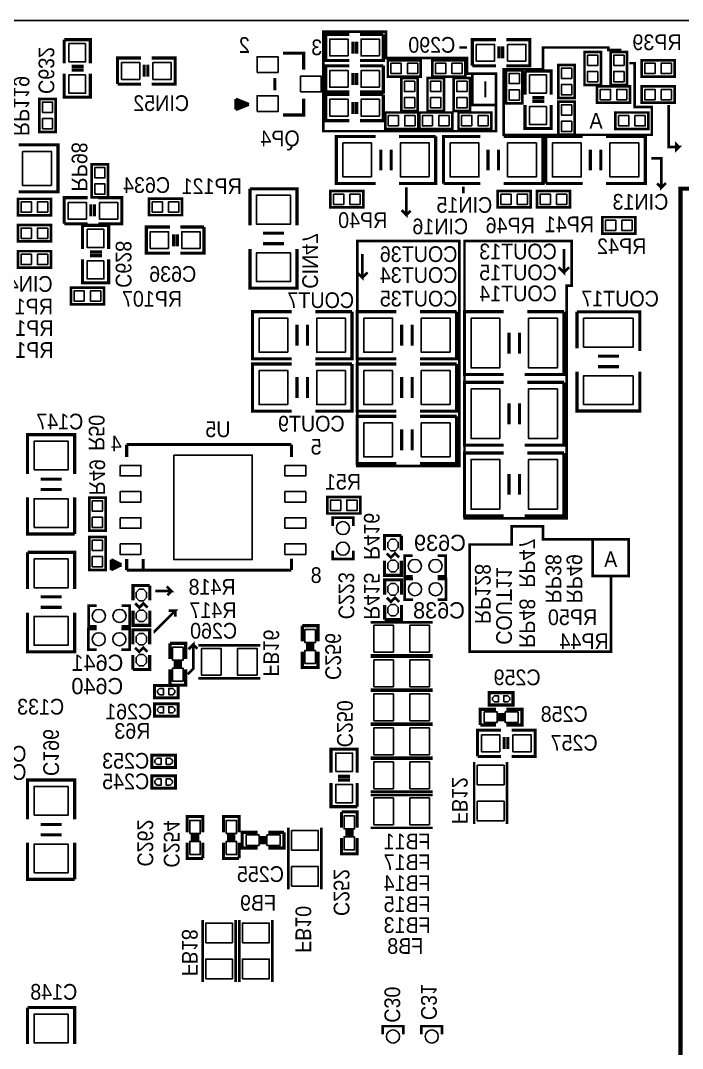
# Model space of a CAD drawing. Extents: x -5 to 120, y 0 to 85.
# Drawn here: x 68.62 to 100.75, y 35.1 to 85 of the extents above; entities that cross this region are included whole.
import ezdxf

# ---------------------------------------------------------------- set-up
doc = ezdxf.new("R2010")
doc.units = 0
for name, color, linetype in [('BG_OUTLINE', 2, 'CONTINUOUS'), ('BG_SILKSCREEN_BOTTOM', 4, 'CONTINUOUS'), ('PG_SILKSCREEN_BOTTOM', 6, 'CONTINUOUS'), ('PIN_BOTTOM', 8, 'CONTINUOUS'), ('RD_SILKSCREEN_BOTTOM', 7, 'CONTINUOUS')]:
    doc.layers.add(name, color=color, linetype=linetype)

msp = doc.modelspace()

# ---------------------------------------------------------------- linework, layer by layer
at = {"layer": 'BG_OUTLINE'}
msp.add_lwpolyline([(0, 1.500124), (0, 83.49996, -0.414214), (1.500124, 85.000084), (113.4999, 85.000084, -0.414214), (115.000024, 83.49996), (115.000024, 1.500124, -0.414214), (113.4999, 0), (1.500124, 0, -0.414214), (0, 1.500124)], format="xyb", dxfattribs=at)
at = {"layer": 'BG_SILKSCREEN_BOTTOM', "const_width": 0.127}
for points in [[(83.693, 84.455), (83.312, 84.455), (83.312, 79.629), (91.694, 79.629), (91.694, 80.899), (90.551, 80.899), (90.551, 82.423), (90.297, 82.423), (90.297, 83.185), (86.36, 83.185), (86.36, 84.455), (83.566, 84.455)], [(90.297, 83.693), (89.916, 83.693)], [(98.171, 82.931), (98.425, 82.931), (98.425, 80.7974), (99.2632, 80.7974), (99.2632, 79.4512), (92.075, 79.4512), (92.075, 82.6262), (93.98, 82.6262), (93.98, 83.693), (96.901, 83.693), (97.155, 83.693), (97.155, 83.566), (97.79, 83.566)], [(91.694, 80.899), (91.694, 82.423), (90.551, 82.423)], [(100.076, 80.899), (100.076, 78.867), (100.584, 78.867), (100.457, 78.74), (100.457, 78.994), (100.584, 78.867)], [(99.2378, 78.3082), (99.7204, 78.3082), (99.7204, 76.8858), (99.949, 77.1144)], [(87.3506, 76.9112), (87.3506, 75.565), (87.122, 75.7936)], [(90.1192, 76.9366), (90.1192, 76.6064)], [(99.7204, 76.8858), (99.5172, 77.089)], [(87.3506, 75.565), (87.5538, 75.7682)], [(89.535, 74.295), (84.963, 74.295), (84.963, 63.373), (89.916, 63.373), (89.916, 74.295), (89.535, 74.295)], [(94.615, 74.295), (95.377, 74.295), (95.377, 72.136), (95.123, 72.136), (95.123, 60.833), (90.17, 60.833), (90.17, 74.295), (94.615, 74.295)], [(94.996, 73.914), (94.996, 72.771), (94.742, 73.025)], [(85.217, 73.66), (85.217, 72.517), (84.963, 72.771)], [(94.996, 72.771), (95.25, 73.025)], [(85.217, 72.517), (85.471, 72.771)], [(97.282, 55.372), (97.282, 54.356), (90.424, 54.356), (90.424, 59.563), (92.456, 59.563), (92.456, 60.452), (93.98, 60.452), (93.98, 59.817), (96.393, 59.817), (96.393, 58.039), (97.282, 58.039), (97.282, 55.372)], [(97.282, 58.039), (98.1456, 58.039), (98.1456, 59.817), (96.393, 59.817)], [(75.1586, 57.3024), (75.946, 57.3024), (75.7174, 57.531)], [(75.946, 57.3024), (75.7428, 57.0992)], [(75.812142, 56.34863), (76.135484, 56.34863), (75.082654, 55.2958), (75.0824, 55.2958)], [(76.135484, 56.34863), (76.135484, 56.061102)], [(76.772262, 54.47411), (77.000862, 54.70271), (77.000862, 53.531262), (76.7334, 53.2638)], [(77.000862, 54.70271), (77.204062, 54.49951)]]:
    msp.add_lwpolyline(points, dxfattribs=at)
at = {"layer": 'PG_SILKSCREEN_BOTTOM'}
for points, const_width in [([(84.582, 84.328), (83.439, 84.328), (83.439, 83.058), (84.582, 83.058)], 0.1524), ([(85.09, 83.058), (86.233, 83.058), (86.233, 84.328)], 0.1524), ([(86.233, 84.328), (85.09, 84.328)], 0.1524), ([(72.009, 82.931), (72.009, 84.074), (70.739, 84.074)], 0.1524), ([(70.739, 84.074), (70.739, 82.931)], 0.1524), ([(84.7598, 83.9724), (84.7598, 83.3882)], 0.1524), ([(84.9376, 83.9724), (84.9376, 83.3882)], 0.1524), ([(91.694, 84.074), (90.551, 84.074), (90.551, 82.804)], 0.1524), ([(92.202, 82.804), (93.345, 82.804), (93.345, 84.074), (92.202, 84.074)], 0.1524), ([(81.361026, 83.415124), (82.361024, 83.415124), (82.361024, 82.615024)], 0.1524), ([(91.8464, 83.1596), (91.8464, 83.7438)], 0.1524), ([(92.0242, 83.1596), (92.0242, 83.7438)], 0.1524), ([(96.79178, 81.8769), (95.99422, 81.8769), (95.99422, 83.4771), (96.79178, 83.4771), (96.79178, 81.8769)], 0.127), ([(98.06178, 81.8769), (97.26422, 81.8769), (97.26422, 83.4771), (98.06178, 83.4771), (98.06178, 81.8769)], 0.127), ([(71.0946, 82.7786), (71.6788, 82.7786)], 0.1524), ([(74.4728, 83.185), (73.3298, 83.185), (73.3298, 81.915)], 0.1524), ([(74.6252, 82.2706), (74.6252, 82.8548)], 0.1524), ([(74.803, 82.2706), (74.803, 82.8548)], 0.1524), ([(74.9808, 81.915), (76.1238, 81.915), (76.1238, 83.185), (74.9808, 83.185)], 0.1524), ([(84.582, 82.804), (83.439, 82.804), (83.439, 81.534), (84.582, 81.534)], 0.1524), ([(85.09, 81.534), (86.233, 81.534), (86.233, 82.804)], 0.1524), ([(86.233, 82.804), (85.09, 82.804)], 0.1524), ([(88.0491, 83.07578), (88.0491, 82.27822), (86.4489, 82.27822), (86.4489, 83.07578), (88.0491, 83.07578)], 0.127), ([(90.2081, 83.07578), (90.2081, 82.27822), (88.6079, 82.27822), (88.6079, 83.07578), (90.2081, 83.07578)], 0.127), ([(90.551, 82.804), (91.694, 82.804)], 0.1524), ([(95.52178, 81.2419), (94.72422, 81.2419), (94.72422, 82.8421), (95.52178, 82.8421), (95.52178, 81.2419)], 0.127), ([(98.7679, 82.27822), (98.7679, 83.07578), (100.3681, 83.07578), (100.3681, 82.27822), (98.7679, 82.27822)], 0.127), ([(70.739, 82.423), (70.739, 81.28), (72.009, 81.28), (72.009, 82.423)], 0.1524), ([(71.0946, 82.6008), (71.6788, 82.6008)], 0.1524), ([(84.7598, 82.4484), (84.7598, 81.8642)], 0.1524), ([(84.9376, 82.4484), (84.9376, 81.8642)], 0.1524), ([(92.98178, 80.9879), (92.18422, 80.9879), (92.18422, 82.5881), (92.98178, 82.5881), (92.98178, 80.9879)], 0.127), ([(94.37497, 81.407), (94.37497, 82.55), (93.10497, 82.55)], 0.1524), ([(93.10497, 82.55), (93.10497, 81.407)], 0.1524), ([(73.3298, 81.915), (74.4728, 81.915)], 0.1524), ([(80.960976, 81.615026), (80.960976, 82.214974)], 0.1524), ([(87.90178, 80.6069), (87.10422, 80.6069), (87.10422, 82.2071), (87.90178, 82.2071), (87.90178, 80.6069)], 0.127), ([(88.37422, 82.2071), (89.17178, 82.2071), (89.17178, 80.6069), (88.37422, 80.6069), (88.37422, 82.2071)], 0.127), ([(90.44178, 80.6069), (89.64422, 80.6069), (89.64422, 82.2071), (90.44178, 82.2071), (90.44178, 80.6069)], 0.127), ([(96.6089, 81.00822), (96.6089, 81.80578), (98.2091, 81.80578), (98.2091, 81.00822), (96.6089, 81.00822)], 0.127), ([(100.3681, 81.80578), (100.3681, 81.00822), (98.7679, 81.00822), (98.7679, 81.80578), (100.3681, 81.80578)], 0.127), ([(84.582, 81.407), (83.439, 81.407), (83.439, 80.137), (84.582, 80.137)], 0.1524), ([(85.09, 80.137), (86.233, 80.137), (86.233, 81.407)], 0.1524), ([(86.233, 81.407), (85.09, 81.407)], 0.1524), ([(69.530214, 81.1911), (70.327774, 81.1911), (70.327774, 79.5909), (69.530214, 79.5909), (69.530214, 81.1911)], 0.127), ([(79.06639, 80.676242), (79.06639, 81.184242)], 0.1524), ([(79.06639, 81.184242), (79.70139, 80.930242)], 0.1524), ([(79.70139, 80.930242), (79.06639, 80.676242)], 0.1524), ([(79.19339, 80.803242), (79.19339, 81.057242)], 0.2032), ([(79.19339, 81.057242), (79.57439, 80.930242)], 0.2032), ([(79.57439, 80.930242), (79.19339, 80.803242)], 0.2032), ([(82.361024, 81.214976), (82.361024, 80.414876), (81.361026, 80.414876)], 0.1524), ([(84.7598, 81.0514), (84.7598, 80.4672)], 0.1524), ([(84.9376, 81.0514), (84.9376, 80.4672)], 0.1524), ([(93.10497, 80.899), (93.10497, 79.756), (94.37497, 79.756), (94.37497, 80.899)], 0.1524), ([(93.46057, 81.2546), (94.04477, 81.2546)], 0.1524), ([(93.46057, 81.0768), (94.04477, 81.0768)], 0.1524), ([(95.52178, 79.4639), (94.72422, 79.4639), (94.72422, 81.0641), (95.52178, 81.0641), (95.52178, 79.4639)], 0.127), ([(86.3219, 79.73822), (86.3219, 80.53578), (87.9221, 80.53578), (87.9221, 79.73822), (86.3219, 79.73822)], 0.127), ([(87.9729, 79.73822), (87.9729, 80.53578), (89.5731, 80.53578), (89.5731, 79.73822), (87.9729, 79.73822)], 0.127), ([(89.8779, 79.73822), (89.8779, 80.53578), (91.4781, 80.53578), (91.4781, 79.73822), (89.8779, 79.73822)], 0.127), ([(99.0981, 80.53578), (99.0981, 79.73822), (97.4979, 79.73822), (97.4979, 80.53578), (99.0981, 80.53578)], 0.127), ([(85.852, 79.375), (83.947, 79.375), (83.947, 77.089), (85.852, 77.089)], 0.1524), ([(86.995, 77.089), (88.773, 77.089), (88.773, 79.375)], 0.1524), ([(88.773, 79.375), (86.995, 79.375)], 0.1524), ([(90.932, 79.375), (89.154, 79.375), (89.154, 77.089)], 0.1524), ([(92.075, 77.089), (93.98, 77.089), (93.98, 79.375), (92.075, 79.375)], 0.1524), ([(95.89897, 79.375), (94.12097, 79.375), (94.12097, 77.089)], 0.1524), ([(97.04197, 77.089), (98.94697, 77.089), (98.94697, 79.375), (97.04197, 79.375)], 0.1524), ([(68.531994, 76.6826), (70.436994, 76.6826), (70.436994, 78.9686), (68.531994, 78.9686)], 0.1524), ([(86.106, 78.74), (86.106, 77.724)], 0.1524), ([(86.614, 78.74), (86.614, 77.724)], 0.1524), ([(91.313, 77.724), (91.313, 78.74)], 0.1524), ([(91.821, 77.724), (91.821, 78.74)], 0.1524), ([(96.27997, 77.724), (96.27997, 78.74)], 0.1524), ([(96.78797, 77.724), (96.78797, 78.74)], 0.1524), ([(72.070214, 78.0161), (72.867774, 78.0161), (72.867774, 76.4159), (72.070214, 76.4159), (72.070214, 78.0161)], 0.127), ([(82.042, 75.057), (82.042, 76.835), (79.756, 76.835)], 0.1524), ([(79.756, 76.835), (79.756, 75.057)], 0.1524), ([(89.154, 77.089), (90.932, 77.089)], 0.1524), ([(94.12097, 77.089), (95.89897, 77.089)], 0.1524), ([(112.447578, 8.160004), (112.447578, 76.84008), (100.657406, 76.84008), (100.657406, 8.160004), (112.447578, 8.160004)], 0.199898), ([(68.493894, 75.54722), (68.493894, 76.34478), (70.094094, 76.34478), (70.094094, 75.54722), (68.493894, 75.54722)], 0.127), ([(71.882, 76.4032), (70.739, 76.4032), (70.739, 75.1332)], 0.1524), ([(72.39, 75.1332), (73.533, 75.1332), (73.533, 76.4032), (72.39, 76.4032)], 0.1524), ([(76.454, 76.34986), (76.454, 75.5523), (74.8538, 75.5523), (74.8538, 76.34986), (76.454, 76.34986)], 0.127), ([(85.2551, 76.72578), (85.2551, 75.92822), (83.6549, 75.92822), (83.6549, 76.72578), (85.2551, 76.72578)], 0.127), ([(93.3831, 76.72578), (93.3831, 75.92822), (91.7829, 75.92822), (91.7829, 76.72578), (93.3831, 76.72578)], 0.127), ([(93.6879, 75.92822), (93.6879, 76.72578), (95.2881, 76.72578), (95.2881, 75.92822), (93.6879, 75.92822)], 0.127), ([(72.0344, 75.4888), (72.0344, 76.073)], 0.1524), ([(72.2122, 75.4888), (72.2122, 76.073)], 0.1524), ([(96.8629, 74.65822), (96.8629, 75.45578), (98.4631, 75.45578), (98.4631, 74.65822), (96.8629, 74.65822)], 0.127), ([(68.493894, 74.27722), (68.493894, 75.07478), (70.094094, 75.07478), (70.094094, 74.27722), (68.493894, 74.27722)], 0.127), ([(70.739, 75.1332), (71.882, 75.1332)], 0.1524), ([(72.898, 73.914), (72.898, 75.057), (71.628, 75.057)], 0.1524), ([(71.628, 75.057), (71.628, 73.914)], 0.1524), ([(75.87234, 74.97826), (74.72934, 74.97826), (74.72934, 73.70826), (75.87234, 73.70826)], 0.1524), ([(76.38034, 73.70826), (77.52334, 73.70826), (77.52334, 74.97826)], 0.1524), ([(77.52334, 74.97826), (76.38034, 74.97826)], 0.1524), ([(76.05014, 74.62266), (76.05014, 74.03846)], 0.1524), ([(76.22794, 74.62266), (76.22794, 74.03846)], 0.1524), ([(80.391, 74.676), (81.407, 74.676)], 0.1524), ([(68.493894, 73.00722), (68.493894, 73.80478), (70.094094, 73.80478), (70.094094, 73.00722), (68.493894, 73.00722)], 0.127), ([(79.756, 73.914), (79.756, 72.009), (82.042, 72.009), (82.042, 73.914)], 0.1524), ([(80.391, 74.168), (81.407, 74.168)], 0.1524), ([(71.628, 73.406), (71.628, 72.263), (72.898, 72.263), (72.898, 73.406)], 0.1524), ([(71.9836, 73.7616), (72.5678, 73.7616)], 0.1524), ([(71.9836, 73.5838), (72.5678, 73.5838)], 0.1524), ([(71.06412, 71.22922), (71.06412, 72.02678), (72.66432, 72.02678), (72.66432, 71.22922), (71.06412, 71.22922)], 0.127), ([(81.788, 70.866), (79.883, 70.866), (79.883, 68.58), (81.788, 68.58)], 0.1524), ([(82.931, 68.58), (84.709, 68.58), (84.709, 70.866)], 0.1524), ([(84.709, 70.866), (82.931, 70.866)], 0.1524), ([(86.868, 70.866), (84.963, 70.866), (84.963, 68.58), (86.868, 68.58)], 0.1524), ([(88.011, 68.58), (89.789, 68.58), (89.789, 70.866)], 0.1524), ([(89.789, 70.866), (88.011, 70.866)], 0.1524), ([(92.078048, 70.866), (90.173048, 70.866), (90.173048, 67.818), (92.078048, 67.818)], 0.1524), ([(93.087952, 67.818), (94.992952, 67.818), (94.992952, 70.866)], 0.1524), ([(94.992952, 70.866), (93.218, 70.866)], 0.1524), ([(98.679, 68.957952), (98.679, 70.862952), (95.631, 70.862952)], 0.1524), ([(95.631, 70.862952), (95.631, 69.088)], 0.1524), ([(82.042, 70.231), (82.042, 69.215)], 0.1524), ([(82.55, 70.231), (82.55, 69.215)], 0.1524), ([(87.122, 70.231), (87.122, 69.215)], 0.1524), ([(87.63, 70.231), (87.63, 69.215)], 0.1524), ([(92.329, 69.85), (92.329, 68.834)], 0.1524), ([(92.837, 69.85), (92.837, 68.834)], 0.1524), ([(81.788, 68.326), (79.883, 68.326), (79.883, 66.04), (81.788, 66.04)], 0.1524), ([(82.931, 66.04), (84.709, 66.04), (84.709, 68.326)], 0.1524), ([(84.709, 68.326), (82.931, 68.326)], 0.1524), ([(86.868, 68.326), (84.963, 68.326), (84.963, 66.04), (86.868, 66.04)], 0.1524), ([(88.011, 66.04), (89.789, 66.04), (89.789, 68.326)], 0.1524), ([(89.789, 68.326), (88.011, 68.326)], 0.1524), ([(96.647, 68.707), (97.663, 68.707)], 0.1524), ([(95.631, 67.948048), (95.631, 66.043048), (98.679, 66.043048), (98.679, 67.948048)], 0.1524), ([(96.647, 68.199), (97.663, 68.199)], 0.1524), ([(82.042, 67.691), (82.042, 66.675)], 0.1524), ([(82.55, 67.691), (82.55, 66.675)], 0.1524), ([(87.122, 67.691), (87.122, 66.675)], 0.1524), ([(87.63, 67.691), (87.63, 66.675)], 0.1524), ([(92.078048, 67.437), (90.173048, 67.437), (90.173048, 64.389), (92.078048, 64.389)], 0.1524), ([(93.087952, 64.389), (94.992952, 64.389), (94.992952, 67.437)], 0.1524), ([(94.992952, 67.437), (93.218, 67.437)], 0.1524), ([(92.329, 66.421), (92.329, 65.405)], 0.1524), ([(92.837, 66.421), (92.837, 65.405)], 0.1524), ([(86.868, 65.786), (84.963, 65.786), (84.963, 63.5), (86.868, 63.5)], 0.1524), ([(88.011, 63.5), (89.789, 63.5), (89.789, 65.786)], 0.1524), ([(89.789, 65.786), (88.011, 65.786)], 0.1524), ([(71.247, 62.992), (71.247, 64.897), (68.961, 64.897), (68.961, 62.992)], 0.1524), ([(87.122, 65.151), (87.122, 64.135)], 0.1524), ([(87.63, 65.151), (87.63, 64.135)], 0.1524), ([(73.768458, 64.41567), (81.769458, 64.41567)], 0.1524), ([(73.768458, 63.81877), (73.768458, 64.41567)], 0.1524), ([(81.769458, 64.41567), (81.769458, 63.81877)], 0.1524), ([(92.078048, 64.008), (90.173048, 64.008), (90.173048, 60.96), (92.078048, 60.96)], 0.1524), ([(93.087952, 60.96), (94.992952, 60.96), (94.992952, 64.008)], 0.1524), ([(94.992952, 64.008), (93.218, 64.008)], 0.1524), ([(92.329, 62.992), (92.329, 61.976)], 0.1524), ([(92.837, 62.992), (92.837, 61.976)], 0.1524), ([(70.612, 62.738), (69.596, 62.738)], 0.1524), ([(68.961, 61.849), (68.961, 60.071), (71.247, 60.071)], 0.1524), ([(70.612, 62.23), (69.596, 62.23)], 0.1524), ([(71.247, 60.071), (71.247, 61.849)], 0.1524), ([(71.954136, 61.8363), (72.751696, 61.8363), (72.751696, 60.2361), (71.954136, 60.2361), (71.954136, 61.8363)], 0.127), ([(83.508596, 61.06922), (83.508596, 61.86678), (85.108796, 61.86678), (85.108796, 61.06922), (83.508596, 61.06922)], 0.127), ([(83.7692, 60.461906), (83.7692, 60.861956), (84.769452, 60.861956), (84.769452, 60.461906)], 0.127), ([(72.751696, 58.3311), (71.954136, 58.3311), (71.954136, 59.9313), (72.751696, 59.9313), (72.751696, 58.3311)], 0.127), ([(86.290404, 59.28487), (86.290404, 59.99607), (87.103204, 59.99607)], 0.1524), ([(87.103204, 59.99607), (87.103204, 59.28487)], 0.1524), ([(71.247, 57.404), (71.247, 59.182), (68.961, 59.182)], 0.1524), ([(68.961, 59.182), (68.961, 57.404)], 0.1524), ([(73.016618, 58.32983), (73.016618, 58.82767)], 0.1524), ([(73.016618, 58.82767), (73.516998, 58.57875)], 0.1524), ([(73.016618, 58.57875), (73.016618, 58.82767)], 0.1524), ([(73.016618, 58.82767), (73.268078, 58.57875)], 0.1524), ([(73.768458, 58.85307), (73.768458, 58.31967)], 0.1524), ([(74.568558, 58.85307), (74.568558, 58.31967)], 0.1524), ([(81.769458, 58.31967), (81.769458, 58.87847)], 0.1524), ([(83.7692, 59.26201), (83.7692, 58.86196), (84.769452, 58.86196), (84.769452, 59.26201)], 0.127), ([(86.996778, 58.930794), (86.79688, 59.130946), (86.596728, 58.930794), (86.39683, 59.130946)], 0.127), ([(87.661496, 58.022744), (87.261446, 58.022744), (87.261446, 59.022996), (87.661496, 59.022996)], 0.127), ([(88.861392, 58.022744), (89.261442, 58.022744), (89.261442, 59.022996), (88.861392, 59.022996)], 0.127), ([(73.516998, 58.57875), (73.016618, 58.57875)], 0.1524), ([(73.268078, 58.57875), (73.016618, 58.32983)], 0.1524), ([(73.516998, 58.57875), (73.016618, 58.32983)], 0.1524), ([(73.768458, 58.31967), (81.769458, 58.31967)], 0.1524), ([(87.103204, 58.77687), (87.103204, 58.06567), (86.290404, 58.06567), (86.290404, 58.77687)], 0.1524), ([(86.294976, 57.13603), (86.294976, 57.84723), (87.107776, 57.84723), (87.107776, 57.13603)], 0.1524), ([(87.667084, 56.889904), (87.267034, 56.889904), (87.267034, 57.890156), (87.667084, 57.890156)], 0.127), ([(88.86698, 56.889904), (89.26703, 56.889904), (89.26703, 57.890156), (88.86698, 57.890156)], 0.127), ([(74.079608, 56.85917), (74.079608, 57.57037), (74.892408, 57.57037)], 0.1524), ([(74.892408, 57.57037), (74.892408, 56.85917)], 0.1524), ([(69.596, 57.023), (70.612, 57.023)], 0.1524), ([(86.401402, 56.982106), (86.6013, 56.781954), (86.801452, 56.982106), (87.00135, 56.781954)], 0.127), ([(69.596, 56.515), (70.612, 56.515)], 0.1524), ([(72.32142, 56.597296), (71.92137, 56.597296), (71.92137, 55.597044), (72.32142, 55.597044)], 0.127), ([(73.521316, 56.597296), (73.921366, 56.597296), (73.921366, 55.597044), (73.521316, 55.597044)], 0.127), ([(74.892408, 56.35117), (74.892408, 55.63997), (74.079608, 55.63997), (74.079608, 56.35117)], 0.1524), ([(74.785982, 56.505094), (74.586084, 56.705246), (74.385932, 56.505094), (74.186034, 56.705246)], 0.127), ([(87.107776, 56.62803), (87.107776, 55.91683), (86.294976, 55.91683)], 0.1524), ([(86.294976, 55.91683), (86.294976, 56.62803)], 0.1524), ([(68.961, 56.261), (68.961, 54.356), (71.247, 54.356), (71.247, 56.261)], 0.1524), ([(72.315832, 55.464456), (71.915782, 55.464456), (71.915782, 54.464204), (72.315832, 54.464204)], 0.127), ([(73.515728, 55.464456), (73.915778, 55.464456), (73.915778, 54.464204), (73.515728, 54.464204)], 0.127), ([(74.075036, 54.71033), (74.075036, 55.42153), (74.887836, 55.42153), (74.887836, 54.71033)], 0.1524), ([(83.058, 54.864), (83.058, 55.626), (82.296, 55.626)], 0.1524), ([(82.296, 55.626), (82.296, 54.864)], 0.1524), ([(85.62086, 55.7911), (88.62314, 55.7911)], 0.127), ([(74.181462, 54.556406), (74.38136, 54.356254), (74.581512, 54.556406), (74.78141, 54.356254)], 0.127), ([(76.634594, 54.00548), (76.634594, 54.76748), (75.872594, 54.76748)], 0.1524), ([(75.872594, 54.76748), (75.872594, 54.00548)], 0.1524), ([(77.2541, 54.66842), (80.25638, 54.66842)], 0.127), ([(82.296, 54.356), (82.296, 53.594), (83.058, 53.594), (83.058, 54.356)], 0.1524), ([(82.4738, 54.6862), (82.8802, 54.6862)], 0.1524), ([(82.4738, 54.5338), (82.8802, 54.5338)], 0.1524), ([(74.887836, 54.20233), (74.887836, 53.49113), (74.075036, 53.49113)], 0.1524), ([(74.075036, 53.49113), (74.075036, 54.20233)], 0.1524), ([(76.050394, 53.82768), (76.456794, 53.82768)], 0.1524), ([(88.62314, 54.1909), (85.62086, 54.1909)], 0.127), ([(85.62086, 54.111906), (88.62314, 54.111906)], 0.127), ([(75.872594, 53.49748), (75.872594, 52.73548), (76.634594, 52.73548), (76.634594, 53.49748)], 0.1524), ([(76.050394, 53.67528), (76.456794, 53.67528)], 0.1524), ([(80.25638, 53.06822), (77.2541, 53.06822)], 0.127), ([(75.116944, 52.122832), (76.267056, 52.122832), (76.267056, 52.72278), (75.116944, 52.72278), (75.116944, 52.122832)], 0.150114), ([(88.62314, 52.511706), (85.62086, 52.511706)], 0.127), ([(85.62086, 52.460906), (88.62314, 52.460906)], 0.127), ([(91.372944, 51.770026), (92.523056, 51.770026), (92.523056, 52.369974), (91.372944, 52.369974), (91.372944, 51.770026)], 0.150114), ([(75.116944, 51.233832), (76.267056, 51.233832), (76.267056, 51.83378), (75.116944, 51.83378), (75.116944, 51.233832)], 0.150114), ([(91.694, 51.562), (90.932, 51.562), (90.932, 50.8)], 0.1524), ([(91.8718, 50.9778), (91.8718, 51.3842)], 0.1524), ([(92.0242, 50.9778), (92.0242, 51.3842)], 0.1524), ([(92.202, 50.8), (92.964, 50.8), (92.964, 51.562), (92.202, 51.562)], 0.1524), ([(88.62314, 50.860706), (85.62086, 50.860706)], 0.127), ([(85.62086, 50.809906), (88.62314, 50.809906)], 0.127), ([(91.948, 50.546), (90.805, 50.546), (90.805, 49.276)], 0.1524), ([(90.932, 50.8), (91.694, 50.8)], 0.1524), ([(92.456, 49.276), (93.599, 49.276), (93.599, 50.546), (92.456, 50.546)], 0.1524), ([(92.1004, 49.6316), (92.1004, 50.2158)], 0.1524), ([(92.2782, 49.6316), (92.2782, 50.2158)], 0.1524), ([(74.989944, 48.737774), (76.140056, 48.737774), (76.140056, 49.337722), (74.989944, 49.337722), (74.989944, 48.737774)], 0.150114), ([(84.963, 48.485806), (84.963, 49.628806), (83.693, 49.628806), (83.693, 48.485806)], 0.1524), ([(88.62314, 49.209706), (85.62086, 49.209706)], 0.127), ([(85.62086, 49.158906), (88.62314, 49.158906)], 0.127), ([(90.6399, 45.99686), (90.6399, 48.99914)], 0.127), ([(90.805, 49.276), (91.948, 49.276)], 0.1524), ([(92.2401, 48.99914), (92.2401, 45.99686)], 0.127), ([(76.140056, 48.337724), (74.989944, 48.337724), (74.989944, 47.737776), (76.140056, 47.737776), (76.140056, 48.337724)], 0.150114), ([(71.247, 46.228), (71.247, 48.133), (68.961, 48.133), (68.961, 46.228)], 0.1524), ([(83.693, 47.977806), (83.693, 46.834806), (84.963, 46.834806)], 0.1524), ([(84.6074, 48.308006), (84.0232, 48.308006)], 0.1524), ([(84.6074, 48.130206), (84.0232, 48.130206)], 0.1524), ([(84.963, 46.834806), (84.963, 47.977806)], 0.1524), ([(88.62314, 47.558706), (85.62086, 47.558706)], 0.127), ([(85.62086, 47.4091), (88.62314, 47.4091)], 0.127), ([(77.47, 45.593), (77.47, 46.355), (76.708, 46.355), (76.708, 45.593)], 0.1524), ([(79.231998, 45.593), (79.231998, 46.355), (78.469998, 46.355), (78.469998, 45.593)], 0.1524), ([(84.963, 45.818806), (84.963, 46.580806), (84.201, 46.580806)], 0.1524), ([(84.201, 46.580806), (84.201, 45.818806)], 0.1524), ([(70.612, 45.974), (69.596, 45.974)], 0.1524), ([(70.612, 45.466), (69.596, 45.466)], 0.1524), ([(77.2922, 45.4152), (76.8858, 45.4152)], 0.1524), ([(79.054198, 45.4152), (78.647798, 45.4152)], 0.1524), ([(80.137, 45.593), (79.375, 45.593), (79.375, 44.831), (80.137, 44.831)], 0.1524), ([(80.3148, 45.4152), (80.3148, 45.0088)], 0.1524), ([(80.4672, 45.4152), (80.4672, 45.0088)], 0.1524), ([(80.645, 44.831), (81.407, 44.831), (81.407, 45.593)], 0.1524), ([(81.407, 45.593), (80.645, 45.593)], 0.1524), ([(81.6229, 42.82186), (81.6229, 45.82414)], 0.127), ([(83.2231, 45.82414), (83.2231, 42.82186)], 0.127), ([(84.3788, 45.641006), (84.7852, 45.641006)], 0.1524), ([(84.3788, 45.488606), (84.7852, 45.488606)], 0.1524), ([(88.62314, 45.8089), (85.62086, 45.8089)], 0.127), ([(68.961, 45.085), (68.961, 43.307), (71.247, 43.307)], 0.1524), ([(71.247, 43.307), (71.247, 45.085)], 0.1524), ([(76.708, 45.085), (76.708, 44.323), (77.47, 44.323)], 0.1524), ([(77.2922, 45.2628), (76.8858, 45.2628)], 0.1524), ([(77.47, 44.323), (77.47, 45.085)], 0.1524), ([(78.469998, 45.085), (78.469998, 44.323), (79.231998, 44.323)], 0.1524), ([(79.054198, 45.2628), (78.647798, 45.2628)], 0.1524), ([(79.231998, 44.323), (79.231998, 45.085)], 0.1524), ([(84.201, 45.310806), (84.201, 44.548806), (84.963, 44.548806), (84.963, 45.310806)], 0.1524), ([(77.4573, 38.33114), (77.4573, 41.33342)], 0.127), ([(79.0575, 41.33342), (79.0575, 38.33114)], 0.127), ([(79.24038, 38.33114), (79.24038, 41.33342)], 0.127), ([(80.84058, 41.33342), (80.84058, 38.33114)], 0.127), ([(71.247, 35.306), (71.247, 37.084), (68.961, 37.084)], 0.1524), ([(68.961, 37.084), (68.961, 35.306)], 0.1524), ([(87.200486, 35.778948), (87.200486, 36.178998), (86.200234, 36.178998), (86.200234, 35.778948)], 0.127), ([(89.080086, 35.778948), (89.080086, 36.178998), (88.079834, 36.178998), (88.079834, 35.778948)], 0.127)]:
    msp.add_lwpolyline(points, dxfattribs=dict(at, const_width=const_width))
at = {"layer": 'PIN_BOTTOM'}
for points in [[(71.7804, 83.8835), (70.9676, 83.8835), (70.9676, 82.9945), (71.7804, 82.9945)], [(84.5185, 83.2866), (84.5185, 84.0994), (83.6295, 84.0994), (83.6295, 83.2866)], [(86.0425, 83.2866), (86.0425, 84.0994), (85.1535, 84.0994), (85.1535, 83.2866)], [(90.7415, 83.8454), (90.7415, 83.0326), (91.6305, 83.0326), (91.6305, 83.8454)], [(92.2655, 83.8454), (92.2655, 83.0326), (93.1545, 83.0326), (93.1545, 83.8454)], [(73.5203, 82.9564), (73.5203, 82.1436), (74.4093, 82.1436), (74.4093, 82.9564)], [(75.0443, 82.9564), (75.0443, 82.1436), (75.9333, 82.1436), (75.9333, 82.9564)], [(80.102964, 82.48396), (81.118964, 82.48396), (81.118964, 83.24596), (80.102964, 83.24596)], [(86.60003, 82.92719), (86.60003, 82.42681), (87.10041, 82.42681), (87.10041, 82.92719)], [(87.39759, 82.92719), (87.39759, 82.42681), (87.89797, 82.42681), (87.89797, 82.92719)], [(88.75903, 82.92719), (88.75903, 82.42681), (89.25941, 82.42681), (89.25941, 82.92719)], [(89.55659, 82.92719), (89.55659, 82.42681), (90.05697, 82.42681), (90.05697, 82.92719)], [(96.64319, 83.32597), (96.14281, 83.32597), (96.14281, 82.82559), (96.64319, 82.82559)], [(97.91319, 83.32597), (97.41281, 83.32597), (97.41281, 82.82559), (97.91319, 82.82559)], [(99.41941, 82.42681), (99.41941, 82.92719), (98.91903, 82.92719), (98.91903, 82.42681)], [(100.21697, 82.42681), (100.21697, 82.92719), (99.71659, 82.92719), (99.71659, 82.42681)], [(71.7804, 82.3595), (70.9676, 82.3595), (70.9676, 81.4705), (71.7804, 81.4705)], [(84.5185, 81.7626), (84.5185, 82.5754), (83.6295, 82.5754), (83.6295, 81.7626)], [(86.0425, 81.7626), (86.0425, 82.5754), (85.1535, 82.5754), (85.1535, 81.7626)], [(92.83319, 82.43697), (92.33281, 82.43697), (92.33281, 81.93659), (92.83319, 81.93659)], [(94.14637, 82.3595), (93.33357, 82.3595), (93.33357, 81.4705), (94.14637, 81.4705)], [(95.37319, 82.69097), (94.87281, 82.69097), (94.87281, 82.19059), (95.37319, 82.19059)], [(96.64319, 82.52841), (96.14281, 82.52841), (96.14281, 82.02803), (96.64319, 82.02803)], [(97.91319, 82.52841), (97.41281, 82.52841), (97.41281, 82.02803), (97.91319, 82.02803)], [(82.203036, 81.534), (83.219036, 81.534), (83.219036, 82.296), (82.203036, 82.296)], [(87.75319, 82.05597), (87.25281, 82.05597), (87.25281, 81.55559), (87.75319, 81.55559)], [(88.52281, 81.55559), (89.02319, 81.55559), (89.02319, 82.05597), (88.52281, 82.05597)], [(90.29319, 82.05597), (89.79281, 82.05597), (89.79281, 81.55559), (90.29319, 81.55559)], [(95.37319, 81.89341), (94.87281, 81.89341), (94.87281, 81.39303), (95.37319, 81.39303)], [(80.102964, 80.58404), (81.118964, 80.58404), (81.118964, 81.34604), (80.102964, 81.34604)], [(92.83319, 81.63941), (92.33281, 81.63941), (92.33281, 81.13903), (92.83319, 81.13903)], [(97.26041, 81.15681), (97.26041, 81.65719), (96.76003, 81.65719), (96.76003, 81.15681)], [(98.05797, 81.15681), (98.05797, 81.65719), (97.55759, 81.65719), (97.55759, 81.15681)], [(98.91903, 81.65719), (98.91903, 81.15681), (99.41941, 81.15681), (99.41941, 81.65719)], [(99.71659, 81.65719), (99.71659, 81.15681), (100.21697, 81.15681), (100.21697, 81.65719)], [(69.678804, 80.53959), (70.179184, 80.53959), (70.179184, 81.03997), (69.678804, 81.03997)], [(84.5185, 80.3656), (84.5185, 81.1784), (83.6295, 81.1784), (83.6295, 80.3656)], [(86.0425, 80.3656), (86.0425, 81.1784), (85.1535, 81.1784), (85.1535, 80.3656)], [(87.75319, 81.25841), (87.25281, 81.25841), (87.25281, 80.75803), (87.75319, 80.75803)], [(88.52281, 80.75803), (89.02319, 80.75803), (89.02319, 81.25841), (88.52281, 81.25841)], [(90.29319, 81.25841), (89.79281, 81.25841), (89.79281, 80.75803), (90.29319, 80.75803)], [(95.37319, 80.91297), (94.87281, 80.91297), (94.87281, 80.41259), (95.37319, 80.41259)], [(86.97341, 79.88681), (86.97341, 80.38719), (86.47303, 80.38719), (86.47303, 79.88681)], [(87.77097, 79.88681), (87.77097, 80.38719), (87.27059, 80.38719), (87.27059, 79.88681)], [(88.62441, 79.88681), (88.62441, 80.38719), (88.12403, 80.38719), (88.12403, 79.88681)], [(89.42197, 79.88681), (89.42197, 80.38719), (88.92159, 80.38719), (88.92159, 79.88681)], [(90.52941, 79.88681), (90.52941, 80.38719), (90.02903, 80.38719), (90.02903, 79.88681)], [(91.32697, 79.88681), (91.32697, 80.38719), (90.82659, 80.38719), (90.82659, 79.88681)], [(94.14637, 80.8355), (93.33357, 80.8355), (93.33357, 79.9465), (94.14637, 79.9465)], [(97.64903, 80.38719), (97.64903, 79.88681), (98.14941, 79.88681), (98.14941, 80.38719)], [(98.44659, 80.38719), (98.44659, 79.88681), (98.94697, 79.88681), (98.94697, 80.38719)], [(69.678804, 79.74203), (70.179184, 79.74203), (70.179184, 80.24241), (69.678804, 80.24241)], [(95.37319, 80.11541), (94.87281, 80.11541), (94.87281, 79.61503), (95.37319, 79.61503)], [(85.6615, 77.4065), (85.6615, 79.0575), (84.2645, 79.0575), (84.2645, 77.4065)], [(88.4555, 77.4065), (88.4555, 79.0575), (87.0585, 79.0575), (87.0585, 77.4065)], [(89.4715, 79.0575), (89.4715, 77.4065), (90.8685, 77.4065), (90.8685, 79.0575)], [(92.2655, 79.0575), (92.2655, 77.4065), (93.6625, 77.4065), (93.6625, 79.0575)], [(94.43847, 79.0575), (94.43847, 77.4065), (95.83547, 77.4065), (95.83547, 79.0575)], [(97.23247, 79.0575), (97.23247, 77.4065), (98.62947, 77.4065), (98.62947, 79.0575)], [(68.722494, 78.6511), (68.722494, 77.0001), (70.119494, 77.0001), (70.119494, 78.6511)], [(72.218804, 77.36459), (72.719184, 77.36459), (72.719184, 77.86497), (72.218804, 77.86497)], [(72.218804, 76.56703), (72.719184, 76.56703), (72.719184, 77.06741), (72.218804, 77.06741)], [(81.7245, 76.5175), (80.0735, 76.5175), (80.0735, 75.1205), (81.7245, 75.1205)], [(83.80603, 76.57719), (83.80603, 76.07681), (84.30641, 76.07681), (84.30641, 76.57719)], [(84.60359, 76.57719), (84.60359, 76.07681), (85.10397, 76.07681), (85.10397, 76.57719)], [(91.93403, 76.57719), (91.93403, 76.07681), (92.43441, 76.07681), (92.43441, 76.57719)], [(92.73159, 76.57719), (92.73159, 76.07681), (93.23197, 76.07681), (93.23197, 76.57719)], [(94.33941, 76.07681), (94.33941, 76.57719), (93.83903, 76.57719), (93.83903, 76.07681)], [(95.13697, 76.07681), (95.13697, 76.57719), (94.63659, 76.57719), (94.63659, 76.07681)], [(69.145404, 75.69581), (69.145404, 76.19619), (68.645024, 76.19619), (68.645024, 75.69581)], [(69.942964, 75.69581), (69.942964, 76.19619), (69.442584, 76.19619), (69.442584, 75.69581)], [(70.9295, 76.1746), (70.9295, 75.3618), (71.8185, 75.3618), (71.8185, 76.1746)], [(72.4535, 76.1746), (72.4535, 75.3618), (73.3425, 75.3618), (73.3425, 76.1746)], [(75.00493, 76.20127), (75.00493, 75.70089), (75.50531, 75.70089), (75.50531, 76.20127)], [(75.80249, 76.20127), (75.80249, 75.70089), (76.30287, 75.70089), (76.30287, 76.20127)], [(69.145404, 74.42581), (69.145404, 74.92619), (68.645024, 74.92619), (68.645024, 74.42581)], [(69.942964, 74.42581), (69.942964, 74.92619), (69.442584, 74.92619), (69.442584, 74.42581)], [(72.6694, 74.8665), (71.8566, 74.8665), (71.8566, 73.9775), (72.6694, 73.9775)], [(97.51441, 74.80681), (97.51441, 75.30719), (97.01403, 75.30719), (97.01403, 74.80681)], [(98.31197, 74.80681), (98.31197, 75.30719), (97.81159, 75.30719), (97.81159, 74.80681)], [(75.80884, 73.93686), (75.80884, 74.74966), (74.91984, 74.74966), (74.91984, 73.93686)], [(77.33284, 73.93686), (77.33284, 74.74966), (76.44384, 74.74966), (76.44384, 73.93686)], [(69.145404, 73.15581), (69.145404, 73.65619), (68.645024, 73.65619), (68.645024, 73.15581)], [(69.942964, 73.15581), (69.942964, 73.65619), (69.442584, 73.65619), (69.442584, 73.15581)], [(81.7245, 73.7235), (80.0735, 73.7235), (80.0735, 72.3265), (81.7245, 72.3265)], [(72.6694, 73.3425), (71.8566, 73.3425), (71.8566, 72.4535), (72.6694, 72.4535)], [(71.71563, 71.37781), (71.71563, 71.87819), (71.21525, 71.87819), (71.21525, 71.37781)], [(72.51319, 71.37781), (72.51319, 71.87819), (72.01281, 71.87819), (72.01281, 71.37781)], [(81.5975, 68.8975), (81.5975, 70.5485), (80.2005, 70.5485), (80.2005, 68.8975)], [(84.3915, 68.8975), (84.3915, 70.5485), (82.9945, 70.5485), (82.9945, 68.8975)], [(86.6775, 68.8975), (86.6775, 70.5485), (85.2805, 70.5485), (85.2805, 68.8975)], [(89.4715, 68.8975), (89.4715, 70.5485), (88.0745, 70.5485), (88.0745, 68.8975)], [(91.8845, 68.1355), (91.8845, 70.5485), (90.4875, 70.5485), (90.4875, 68.1355)], [(94.6785, 68.1355), (94.6785, 70.5485), (93.2815, 70.5485), (93.2815, 68.1355)], [(98.3615, 70.5485), (95.9485, 70.5485), (95.9485, 69.1515), (98.3615, 69.1515)], [(81.5975, 66.3575), (81.5975, 68.0085), (80.2005, 68.0085), (80.2005, 66.3575)], [(84.3915, 66.3575), (84.3915, 68.0085), (82.9945, 68.0085), (82.9945, 66.3575)], [(86.6775, 66.3575), (86.6775, 68.0085), (85.2805, 68.0085), (85.2805, 66.3575)], [(89.4715, 66.3575), (89.4715, 68.0085), (88.0745, 68.0085), (88.0745, 66.3575)], [(98.3615, 67.7545), (95.9485, 67.7545), (95.9485, 66.3575), (98.3615, 66.3575)], [(91.8845, 64.7065), (91.8845, 67.1195), (90.4875, 67.1195), (90.4875, 64.7065)], [(94.6785, 64.7065), (94.6785, 67.1195), (93.2815, 67.1195), (93.2815, 64.7065)], [(86.6775, 63.8175), (86.6775, 65.4685), (85.2805, 65.4685), (85.2805, 63.8175)], [(89.4715, 63.8175), (89.4715, 65.4685), (88.0745, 65.4685), (88.0745, 63.8175)], [(69.2785, 63.1825), (70.9295, 63.1825), (70.9295, 64.5795), (69.2785, 64.5795)], [(76.054458, 63.90767), (76.054458, 58.82767), (79.864458, 58.82767), (79.864458, 63.90767)], [(73.450958, 63.39967), (73.450958, 62.89167), (74.466958, 62.89167), (74.466958, 63.39967)], [(81.451958, 63.39967), (81.451958, 62.89167), (82.467958, 62.89167), (82.467958, 63.39967)], [(91.8845, 61.2775), (91.8845, 63.6905), (90.4875, 63.6905), (90.4875, 61.2775)], [(94.6785, 61.2775), (94.6785, 63.6905), (93.2815, 63.6905), (93.2815, 61.2775)], [(73.450958, 62.12967), (73.450958, 61.62167), (74.466958, 61.62167), (74.466958, 62.12967)], [(81.451958, 62.12967), (81.451958, 61.62167), (82.467958, 61.62167), (82.467958, 62.12967)], [(69.2785, 60.3885), (70.9295, 60.3885), (70.9295, 61.7855), (69.2785, 61.7855)], [(72.102726, 61.18479), (72.603106, 61.18479), (72.603106, 61.68517), (72.102726, 61.68517)], [(84.160106, 61.21781), (84.160106, 61.71819), (83.659726, 61.71819), (83.659726, 61.21781)], [(84.957666, 61.21781), (84.957666, 61.71819), (84.457286, 61.71819), (84.457286, 61.21781)], [(72.102726, 60.38723), (72.603106, 60.38723), (72.603106, 60.88761), (72.102726, 60.88761)], [(73.450958, 60.85967), (73.450958, 60.35167), (74.466958, 60.35167), (74.466958, 60.85967)], [(81.451958, 60.85967), (81.451958, 60.35167), (82.467958, 60.35167), (82.467958, 60.85967)], [(72.603106, 59.78017), (72.102726, 59.78017), (72.102726, 59.27979), (72.603106, 59.27979)], [(73.450958, 59.58967), (73.450958, 59.08167), (74.466958, 59.08167), (74.466958, 59.58967)], [(81.451958, 59.58967), (81.451958, 59.08167), (82.467958, 59.08167), (82.467958, 59.58967)], [(86.442804, 59.41187), (86.595204, 59.25947), (86.798404, 59.25947), (86.950804, 59.41187), (86.950804, 59.66587), (86.798404, 59.81827), (86.595204, 59.81827), (86.442804, 59.66587)], [(72.603106, 58.98261), (72.102726, 58.98261), (72.102726, 58.48223), (72.603106, 58.48223)], [(70.9295, 58.8645), (69.2785, 58.8645), (69.2785, 57.4675), (70.9295, 57.4675)], [(86.442804, 58.39587), (86.595204, 58.24347), (86.798404, 58.24347), (86.950804, 58.39587), (86.950804, 58.64987), (86.798404, 58.80227), (86.595204, 58.80227), (86.442804, 58.64987)], [(74.232008, 56.98617), (74.384408, 56.83377), (74.587608, 56.83377), (74.740008, 56.98617), (74.740008, 57.24017), (74.587608, 57.39257), (74.384408, 57.39257), (74.232008, 57.24017)], [(86.955376, 57.51703), (86.802976, 57.66943), (86.599776, 57.66943), (86.447376, 57.51703), (86.447376, 57.26303), (86.599776, 57.11063), (86.802976, 57.11063), (86.955376, 57.26303)], [(86.955376, 56.50103), (86.802976, 56.65343), (86.599776, 56.65343), (86.447376, 56.50103), (86.447376, 56.24703), (86.599776, 56.09463), (86.802976, 56.09463), (86.955376, 56.24703)], [(70.9295, 56.0705), (69.2785, 56.0705), (69.2785, 54.6735), (70.9295, 54.6735)], [(74.232008, 55.97017), (74.384408, 55.81777), (74.587608, 55.81777), (74.740008, 55.97017), (74.740008, 56.22417), (74.587608, 56.37657), (74.384408, 56.37657), (74.232008, 56.22417)], [(82.931, 55.4355), (82.423, 55.4355), (82.423, 54.8005), (82.931, 54.8005)], [(86.72322, 54.34076), (86.72322, 55.64124), (85.77326, 55.64124), (85.77326, 54.34076)], [(88.47074, 54.34076), (88.47074, 55.64124), (87.52078, 55.64124), (87.52078, 54.34076)], [(74.735436, 55.09133), (74.583036, 55.24373), (74.379836, 55.24373), (74.227436, 55.09133), (74.227436, 54.83733), (74.379836, 54.68493), (74.583036, 54.68493), (74.735436, 54.83733)], [(76.507594, 54.57698), (75.999594, 54.57698), (75.999594, 53.94198), (76.507594, 53.94198)], [(78.35646, 53.21808), (78.35646, 54.51856), (77.4065, 54.51856), (77.4065, 53.21808)], [(80.10398, 53.21808), (80.10398, 54.51856), (79.15402, 54.51856), (79.15402, 53.21808)], [(82.931, 54.4195), (82.423, 54.4195), (82.423, 53.7845), (82.931, 53.7845)], [(74.735436, 54.07533), (74.583036, 54.22773), (74.379836, 54.22773), (74.227436, 54.07533), (74.227436, 53.82133), (74.379836, 53.66893), (74.583036, 53.66893), (74.735436, 53.82133)], [(86.72322, 52.661566), (86.72322, 53.962046), (85.77326, 53.962046), (85.77326, 52.661566)], [(88.47074, 52.661566), (88.47074, 53.962046), (87.52078, 53.962046), (87.52078, 52.661566)], [(76.507594, 53.56098), (75.999594, 53.56098), (75.999594, 52.92598), (76.507594, 52.92598)], [(75.567032, 52.57292), (75.36688, 52.57292), (75.266804, 52.472844), (75.266804, 52.372768), (75.36688, 52.272692), (75.567032, 52.272692)], [(75.816968, 52.272692), (76.01712, 52.272692), (76.117196, 52.372768), (76.117196, 52.472844), (76.01712, 52.57292), (75.816968, 52.57292)], [(86.72322, 51.010566), (86.72322, 52.311046), (85.77326, 52.311046), (85.77326, 51.010566)], [(88.47074, 51.010566), (88.47074, 52.311046), (87.52078, 52.311046), (87.52078, 51.010566)], [(91.823032, 52.220114), (91.62288, 52.220114), (91.522804, 52.120038), (91.522804, 52.019962), (91.62288, 51.919886), (91.823032, 51.919886)], [(92.072968, 51.919886), (92.27312, 51.919886), (92.373196, 52.019962), (92.373196, 52.120038), (92.27312, 52.220114), (92.072968, 52.220114)], [(75.567032, 51.68392), (75.36688, 51.68392), (75.266804, 51.583844), (75.266804, 51.483768), (75.36688, 51.383692), (75.567032, 51.383692)], [(75.816968, 51.383692), (76.01712, 51.383692), (76.117196, 51.483768), (76.117196, 51.583844), (76.01712, 51.68392), (75.816968, 51.68392)], [(91.1225, 51.435), (91.1225, 50.927), (91.7575, 50.927), (91.7575, 51.435)], [(92.1385, 51.435), (92.1385, 50.927), (92.7735, 50.927), (92.7735, 51.435)], [(86.72322, 49.359566), (86.72322, 50.660046), (85.77326, 50.660046), (85.77326, 49.359566)], [(88.47074, 49.359566), (88.47074, 50.660046), (87.52078, 50.660046), (87.52078, 49.359566)], [(90.9955, 50.3174), (90.9955, 49.5046), (91.8845, 49.5046), (91.8845, 50.3174)], [(92.5195, 50.3174), (92.5195, 49.5046), (93.4085, 49.5046), (93.4085, 50.3174)], [(83.9216, 48.549306), (84.7344, 48.549306), (84.7344, 49.438306), (83.9216, 49.438306)], [(75.440032, 49.187862), (75.23988, 49.187862), (75.139804, 49.087786), (75.139804, 48.98771), (75.23988, 48.887634), (75.440032, 48.887634)], [(75.689968, 48.887634), (75.89012, 48.887634), (75.990196, 48.98771), (75.990196, 49.087786), (75.89012, 49.187862), (75.689968, 49.187862)], [(86.72322, 47.708566), (86.72322, 49.009046), (85.77326, 49.009046), (85.77326, 47.708566)], [(88.47074, 47.708566), (88.47074, 49.009046), (87.52078, 49.009046), (87.52078, 47.708566)], [(90.78976, 47.89678), (92.09024, 47.89678), (92.09024, 48.84674), (90.78976, 48.84674)], [(75.440032, 48.187864), (75.23988, 48.187864), (75.139804, 48.087788), (75.139804, 47.987712), (75.23988, 47.887636), (75.440032, 47.887636)], [(75.689968, 47.887636), (75.89012, 47.887636), (75.990196, 47.987712), (75.990196, 48.087788), (75.89012, 48.187864), (75.689968, 48.187864)], [(83.9216, 47.025306), (84.7344, 47.025306), (84.7344, 47.914306), (83.9216, 47.914306)], [(69.2785, 46.4185), (70.9295, 46.4185), (70.9295, 47.8155), (69.2785, 47.8155)], [(86.72322, 45.95876), (86.72322, 47.25924), (85.77326, 47.25924), (85.77326, 45.95876)], [(88.47074, 45.95876), (88.47074, 47.25924), (87.52078, 47.25924), (87.52078, 45.95876)], [(90.78976, 46.14926), (92.09024, 46.14926), (92.09024, 47.09922), (90.78976, 47.09922)], [(76.835, 45.5295), (77.343, 45.5295), (77.343, 46.1645), (76.835, 46.1645)], [(78.596998, 45.5295), (79.104998, 45.5295), (79.104998, 46.1645), (78.596998, 46.1645)], [(84.836, 46.390306), (84.328, 46.390306), (84.328, 45.755306), (84.836, 45.755306)], [(80.2005, 44.958), (80.2005, 45.466), (79.5655, 45.466), (79.5655, 44.958)], [(81.2165, 44.958), (81.2165, 45.466), (80.5815, 45.466), (80.5815, 44.958)], [(81.77276, 44.72178), (83.07324, 44.72178), (83.07324, 45.67174), (81.77276, 45.67174)], [(69.2785, 43.6245), (70.9295, 43.6245), (70.9295, 45.0215), (69.2785, 45.0215)], [(76.835, 44.5135), (77.343, 44.5135), (77.343, 45.1485), (76.835, 45.1485)], [(78.596998, 44.5135), (79.104998, 44.5135), (79.104998, 45.1485), (78.596998, 45.1485)], [(84.836, 45.374306), (84.328, 45.374306), (84.328, 44.739306), (84.836, 44.739306)], [(81.77276, 42.97426), (83.07324, 42.97426), (83.07324, 43.92422), (81.77276, 43.92422)], [(77.60716, 40.23106), (78.90764, 40.23106), (78.90764, 41.18102), (77.60716, 41.18102)], [(79.39024, 40.23106), (80.69072, 40.23106), (80.69072, 41.18102), (79.39024, 41.18102)], [(77.60716, 38.48354), (78.90764, 38.48354), (78.90764, 39.4335), (77.60716, 39.4335)], [(79.39024, 38.48354), (80.69072, 38.48354), (80.69072, 39.4335), (79.39024, 39.4335)], [(70.9295, 36.7665), (69.2785, 36.7665), (69.2785, 35.3695), (70.9295, 35.3695)]]:
    msp.add_lwpolyline(points, close=True, dxfattribs=at)
for centre in [(84.269326, 60.362084), (84.269326, 59.361832), (87.761318, 58.52287), (88.76157, 58.52287), (87.766906, 57.39003), (88.767158, 57.39003), (72.421242, 56.09717), (73.421494, 56.09717), (72.415654, 54.96433), (73.415906, 54.96433), (86.70036, 35.679126), (88.57996, 35.679126)]:
    msp.add_circle(centre, 0.3175, dxfattribs=at)

# ---------------------------------------------------------------- texts
at = {"layer": 'BG_SILKSCREEN_BOTTOM', "text_generation_flag": 2, "width": 0.936667}
for s, p in [('I', (91.313, 81.28)), ('A', (96.8756, 79.756)), ('A', (97.5868, 58.4708))]:
    msp.add_text(s, height=0.762, dxfattribs=at).set_placement(p)
at = {"layer": 'PG_SILKSCREEN_BOTTOM', "text_generation_flag": 2, "width": 0.936667}
for s, p in [('2', (79.75092, 83.43138)), ('3', (83.26374, 83.31962)), ('4', (73.533, 64.0842)), ('5', (83.23326, 63.92926)), ('8', (83.23326, 57.6961))]:
    msp.add_text(s, height=0.762, dxfattribs=at).set_placement(p)
at = {"layer": 'RD_SILKSCREEN_BOTTOM', "text_generation_flag": 2, "width": 0.936667}
for s, p in [('RP39', (100.711, 83.566)), ('C290', (89.7255, 83.439)), ('CIN52', (76.79944, 80.60944)), ('QP4', (82.17154, 78.90002)), ('C634', (75.87996, 76.6318)), ('RP121', (79.35976, 76.57592)), ('CIN15', (91.5162, 75.6666)), ('CIN13', (100.06457, 75.819)), ('RP40', (86.4235, 74.93)), ('CIN16', (90.3478, 74.6252)), ('RP46', (93.5863, 74.676)), ('RP41', (96.4565, 74.7268)), ('RP42', (98.9965, 73.66)), ('COUT36', (89.8271, 73.279)), ('COUT13', (94.6531, 73.406)), ('C636', (77.14996, 72.31634)), ('COUT34', (89.8271, 72.263)), ('COUT15', (94.6531, 72.39)), ('CIN48', (70.177914, 71.8312)), ('RP107', (76.46162, 71.10984)), ('COUT35', (89.8271, 71.12)), ('COUT14', (94.6531, 71.374)), ('COUT17', (99.6061, 71.12)), ('RP115', (70.193154, 70.73392)), ('COUT7', (84.8106, 71.0438)), ('RP116', (70.218554, 69.69252)), ('RP113', (70.218554, 68.62572)), ('C147', (71.6661, 65.151)), ('U5', (78.811628, 64.77635)), ('COUT9', (84.3534, 65.0494)), ('R51', (85.146896, 62.23)), ('R418', (79.05877, 57.126632)), ('R417', (79.10195, 55.995316)), ('RP50', (96.6089, 55.6514)), ('C260', (79.1337, 54.993794)), ('RP44', (97.1677, 54.483)), ('C259', (93.8657, 52.7304)), ('C133', (70.739, 51.308)), ('C261', (75.01382, 51.071526)), ('C258', (96.1517, 50.9524)), ('R63', (74.92492, 50.131726)), ('C257', (96.6343, 49.5554)), ('C17', (68.9102, 49.022)), ('C253', (74.8665, 48.682148)), ('C14', (68.9102, 48.133)), ('C245', (74.8665, 47.68215)), ('FB11', (88.52789, 44.77004)), ('FB17', (88.52789, 43.75404)), ('C255', (81.407, 43.18)), ('FB14', (88.52789, 42.73804)), ('FB9', (81.026, 41.783)), ('FB15', (88.52789, 41.72204)), ('FB13', (88.52789, 40.70604)), ('FB8', (88.17102, 39.69004)), ('C148', (71.374, 37.465))]:
    msp.add_text(s, height=0.762, dxfattribs=at).set_placement(p)
for s, p in [('C632', (69.4944, 81.43748)), ('RP119', (68.28536, 79.39024)), ('RP98', (71.09968, 76.70292)), ('CIN47', (82.296, 71.9836)), ('C628', (73.23836, 72.02424)), ('R50', (71.931276, 64.1096)), ('R49', (71.961756, 61.9506)), ('R416', (85.286596, 58.82005)), ('RP47', (92.837, 57.4675)), ('RP38', (94.107, 56.7055)), ('RP49', (95.123, 56.7055)), ('RP128', (90.678, 55.7022)), ('COUT11', (91.70797, 54.6989)), ('C223', (84.055966, 55.932578)), ('R415', (85.289136, 55.91175)), ('RP48', (92.837, 54.5465)), ('FB16', (80.41132, 53.15458)), ('C256', (83.4136, 52.98694)), ('C250', (83.98256, 49.71796)), ('C196', (69.723, 48.3235)), ('FB12', (89.5604, 45.9867)), ('C262', (74.295, 43.9293)), ('C254', (75.574398, 43.8785)), ('C252', (83.82, 41.529)), ('FB10', (81.9658, 39.7383)), ('FB18', (76.454, 38.608)), ('C30', (86.2838, 36.3474)), ('C31', (88.0618, 36.4744))]:
    msp.add_text(s, height=0.762, rotation=270, dxfattribs=at).set_placement(p)
at = {"layer": 'RD_SILKSCREEN_BOTTOM', "text_generation_flag": 2}
for s, p in [('C639', (90.237818, 59.24931)), ('C638', (90.19159, 55.97271)), ('C641', (73.61047, 53.42763)), ('C640', (73.604882, 52.29479))]:
    msp.add_text(s, height=0.7874, dxfattribs=at).set_placement(p)

doc.saveas('drawing.dxf')
